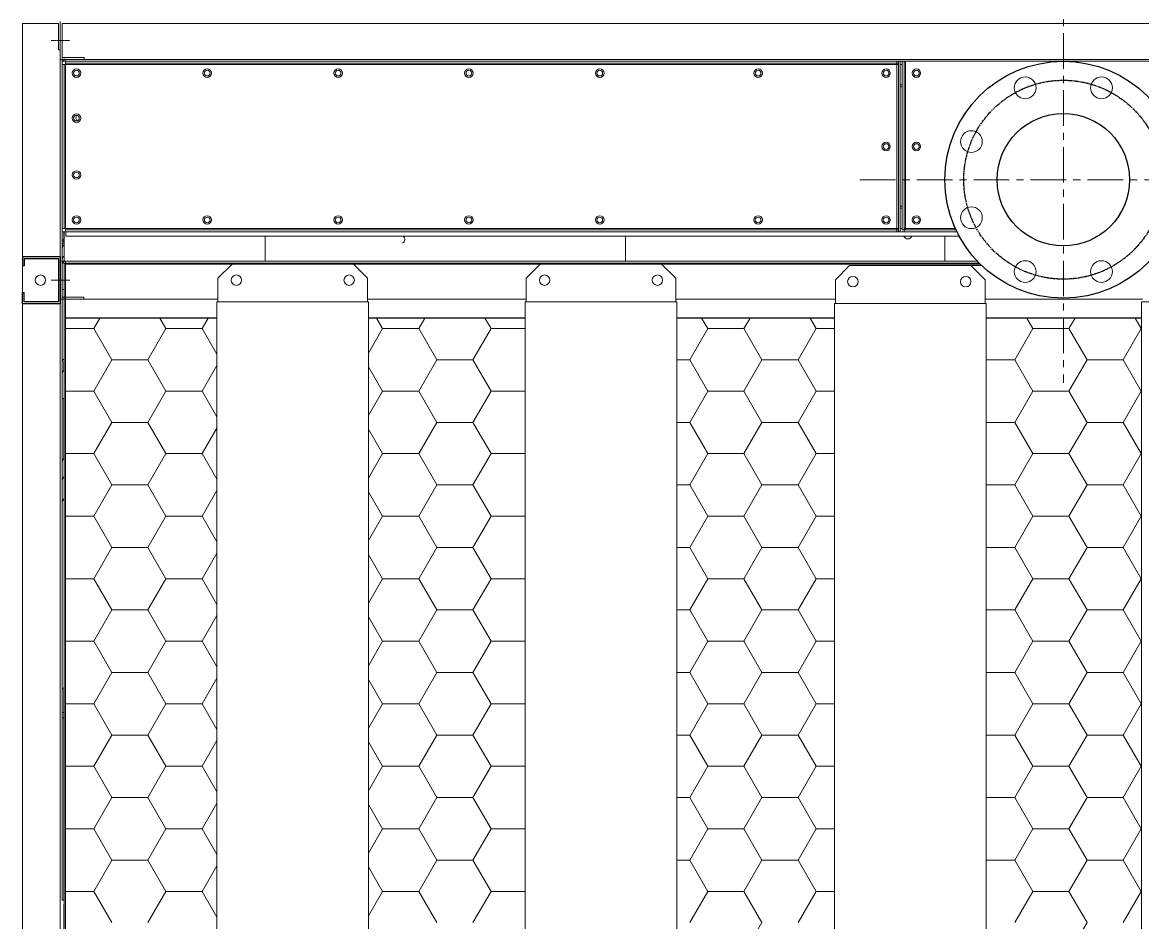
# Model space of a CAD drawing. Header units: millimetres. Extents: x -17070 to 46266, y -291348 to 34996.
# Drawn here: x 20305 to 21487, y 23233 to 24183 of the extents above; entities that cross this region are included whole.
import ezdxf

# ---------------------------------------------------------------- set-up
doc = ezdxf.new("R2010")
doc.units = ezdxf.units.MM
doc.linetypes.add('CENTER', pattern=[2, 1.25, -0.25, 0.25, -0.25])
for name, color, linetype in [('1', 1, 'CENTER'), ('3', 7, 'Continuous'), ('center', 1, 'CENTER')]:
    doc.layers.add(name, color=color, linetype=linetype)

# ---------------------------------------------------------------- blocks, each defined once
blk = doc.blocks.new('435')
for p, q in [((-131382, 21088.8), (-131342, 21088.8)), ((-131382, 21088.8), (-131382, 21078.8)), ((-131380, 21086.8), (-131344, 21086.8)), ((-131380, 21086.8), (-131380, 21078.8)), ((-131344, 21086.8), (-131344, 21040.8)), ((-131342, 21088.8), (-131342, 21038.8)), ((-131342, 21088.8), (-131342, 21038.8)), ((-131380, 21078.8), (-131382, 21078.8)), ((-131382, 21038.8), (-131382, 21050.8)), ((-131382, 21050.8), (-131380, 21050.8)), ((-131380, 21040.8), (-131380, 21050.8)), ((-131342, 21038.8), (-131382, 21038.8)), ((-131344, 21040.8), (-131380, 21040.8))]:
    blk.add_line(p, q)
blk = doc.blocks.new('3')
at = {"lineweight": 20}
for p, q in [((20305, 24181.6), (20305, 22385.6)), ((20305, 24181.6), (20343, 24181.6)), ((20343, 24181.6), (20343, 24153.6)), ((20345, 24183.6), (20345, 22385.6)), ((22459, 24181.6), (20347, 24181.6)), ((20347, 24181.6), (20347, 24145.6)), ((20345, 24153.6), (20343, 24153.6)), ((20345, 24143.6), (21344.1, 24143.6)), ((20347, 24145.6), (20370, 24145.6)), ((20370, 24145.6), (20370, 24143.6)), ((21461.9, 24143.6), (22461, 24143.6)), ((21312.3, 23930.6), (20345, 23930.6)), ((21314.2, 23928.6), (20347, 23928.6)), ((20347, 23928.6), (20347, 23892.6)), ((20511.2, 23912.6), (20526.2, 23927.6)), ((20526.2, 23927.6), (20654.2, 23927.6)), ((20669.2, 23912.6), (20654.2, 23927.6)), ((20836.3, 23912.6), (20851.3, 23927.6)), ((20851.3, 23927.6), (20979.3, 23927.6)), ((20994.3, 23912.6), (20979.3, 23927.6)), ((21162.5, 23911), (21177.5, 23926)), ((21177.5, 23926), (21316.9, 23926)), ((21320.5, 23911), (21305.5, 23926)), ((20511.2, 23887.6), (20511.2, 23912.6)), ((20669.2, 23887.6), (20669.2, 23912.6)), ((20836.3, 23887.6), (20836.3, 23912.6)), ((20994.3, 23887.6), (20994.3, 23912.6)), ((21162.5, 23886), (21162.5, 23911)), ((21320.5, 23886), (21320.5, 23911)), ((20347, 23892.6), (20369.7, 23892.6)), ((20369.8, 23892.6), (20369.8, 23890.6)), ((20511.2, 23890.6), (20345, 23890.6)), ((20510.2, 22394.6), (20510.2, 23887.6)), ((20670.2, 23887.6), (20510.2, 23887.6)), ((20836.3, 23890.6), (20669.2, 23890.6)), ((20670.2, 22394.6), (20670.2, 23887.6)), ((20835.3, 22394.6), (20835.3, 23887.6)), ((20995.3, 23887.6), (20835.3, 23887.6)), ((21162.5, 23890.6), (20994.3, 23890.6)), ((20995.3, 22394.6), (20995.3, 23887.6)), ((21161.5, 22393), (21161.5, 23886)), ((21321.5, 23886), (21161.5, 23886)), ((21464, 23890.6), (21320.5, 23890.6)), ((21321.5, 22393), (21321.5, 23886)), ((21486.6, 23890.6), (21464, 23890.6)), ((21485.6, 22394.6), (21485.6, 23887.6)), ((21645.6, 23887.6), (21485.6, 23887.6))]:
    blk.add_line(p, q, dxfattribs=at)
at = {"color": 7, "lineweight": 20, "ltscale": 0.129444}
blk.add_line((20345, 23947.1), (20345, 24180.1), dxfattribs=at)
at = {"color": 7, "lineweight": 20, "ltscale": 0.000834036}
blk.add_line((20347, 24143.1), (20347, 24141.6), dxfattribs=at)
at = {"color": 7, "lineweight": 20, "ltscale": 0.000246913}
blk.add_line((20347, 24143.1), (20347.5, 24143.1), dxfattribs=at)
at = {"color": 7, "lineweight": 20, "ltscale": 0.001944}
for p, q in [((20347, 24141.6), (20347, 24138.1)), ((20350.5, 24141.6), (20347, 24141.6)), ((20350.5, 24138.1), (20347, 24138.1)), ((20347, 23965.1), (20347, 23961.6)), ((20350.5, 23961.6), (20347, 23961.6))]:
    blk.add_line(p, q, dxfattribs=at)
at = {"color": 7, "lineweight": 20, "ltscale": 0.000215537}
blk.add_line((20348.6, 24141.6), (20348.6, 24142), dxfattribs=at)
at = {"color": 7, "lineweight": 20, "ltscale": 0.001124}
blk.add_line((20350.1, 24141.6), (20350.1, 24143.7), dxfattribs=at)
at = {"color": 7, "lineweight": 20, "ltscale": 0.014722}
for p, q in [((20377, 24143.6), (20350.5, 24143.6)), ((20347, 23900.6), (20347, 23927.1)), ((20349, 23900.6), (20349, 23927.1)), ((20347, 23785.6), (20347, 23812.1))]:
    blk.add_line(p, q, dxfattribs=at)
at = {"color": 7, "lineweight": 20, "ltscale": 0.001111}
for p, q in [((20350.5, 24141.6), (20350.5, 24139.6)), ((21231, 24141.6), (21229, 24141.6)), ((21233, 24141.6), (21231, 24141.6)), ((21235, 24141.6), (21233, 24141.6)), ((20349, 24138.1), (20347, 24138.1)), ((21233, 24138.1), (21231, 24138.1)), ((21231, 24116.6), (21233, 24116.6)), ((21233, 24114.6), (21231, 24114.6)), ((21231, 23988.6), (21233, 23988.6)), ((21233, 23986.6), (21231, 23986.6)), ((20347, 23965.1), (20349, 23965.1)), ((20350.5, 23963.6), (20350.5, 23961.6)), ((21233, 23965.1), (21231, 23965.1)), ((21233, 23963.6), (21235, 23963.6)), ((21235, 23963.6), (21235, 23961.6)), ((21229, 23961.6), (21231, 23961.6)), ((20347, 23900.6), (20349, 23900.6)), ((20347, 23785.6), (20349, 23785.6))]:
    blk.add_line(p, q, dxfattribs=at)
at = {"color": 7, "lineweight": 20, "ltscale": 0.319444}
for p, q in [((20350.5, 24141.6), (21229, 24141.6)), ((20350.5, 24139.6), (21229, 24139.6)), ((20350.5, 24138.1), (21229, 24138.1)), ((21229, 23965.1), (20350.5, 23965.1)), ((21229, 23963.6), (20350.5, 23963.6)), ((21229, 23961.6), (20350.5, 23961.6))]:
    blk.add_line(p, q, dxfattribs=at)
at = {"color": 7, "lineweight": 20}
for p, q in [((21344.1, 24143.6), (20379, 24143.6)), ((22427, 24143.6), (21344.1, 24143.6)), ((21293.1, 23957), (20351, 23957)), ((20345, 22385.6), (20345, 23938.5)), ((20349, 22385.6), (20349, 23927.1)), ((21312.3, 23930.6), (20350.5, 23930.6)), ((20526, 23927.4), (20350.5, 23927.4)), ((20851.1, 23927.4), (20654.4, 23927.4)), ((21315.4, 23927.4), (20979.5, 23927.4)), ((20350.5, 23870.8), (20510.2, 23870.8)), ((20350.5, 23870.6), (20510.2, 23870.6)), ((20670.2, 23870.8), (20835.3, 23870.8)), ((20670.2, 23870.6), (20835.3, 23870.6)), ((20995.3, 23870.8), (21161.5, 23870.8)), ((20995.3, 23870.6), (21161.5, 23870.6)), ((21321.5, 23870.8), (21485.6, 23870.8)), ((21321.5, 23870.6), (21485.6, 23870.6)), ((20348.6, 22385.6), (20348.6, 23250.9))]:
    blk.add_line(p, q, dxfattribs=at)
at = {"color": 7, "lineweight": 20, "ltscale": 0.162778}
for p, q in [((21227.5, 24141.6), (20934.5, 24141.6)), ((20934.5, 23961.6), (21227.5, 23961.6))]:
    blk.add_line(p, q, dxfattribs=at)
at = {"color": 7, "lineweight": 20, "ltscale": 0.1}
for p, q in [((21227.5, 23961.6), (21227.5, 24141.6)), ((21229, 24141.6), (21229, 23961.6)), ((21231, 24141.6), (21231, 23961.6))]:
    blk.add_line(p, q, dxfattribs=at)
at = {"color": 7, "lineweight": 20, "ltscale": 0.000833333}
for p, q in [((21227.5, 24141.6), (21229, 24141.6)), ((21236.5, 24141.6), (21235, 24141.6)), ((20350.5, 24138.1), (20349, 24138.1)), ((20350.5, 24138.1), (20350.5, 24139.6)), ((20350.5, 23965.1), (20349, 23965.1)), ((20350.5, 23965.1), (20350.5, 23963.6)), ((21236.5, 23965.1), (21235, 23965.1)), ((21236.5, 23965.1), (21236.5, 23963.6)), ((21227.5, 23961.6), (21229, 23961.6))]:
    blk.add_line(p, q, dxfattribs=at)
at = {"color": 7, "lineweight": 20, "ltscale": 0.098889}
for p, q in [((21233, 23963.6), (21233, 24141.6)), ((21235, 23963.6), (21235, 24141.6))]:
    blk.add_line(p, q, dxfattribs=at)
at = {"color": 7, "lineweight": 20, "ltscale": 0.057474}
for p, q in [((21340, 24141.6), (21236.5, 24141.6)), ((21569.5, 24141.6), (21340, 24141.6))]:
    blk.add_line(p, q, dxfattribs=at)
at = {"color": 7, "lineweight": 20, "ltscale": 0.098056}
blk.add_line((21236.5, 23965.1), (21236.5, 24141.6), dxfattribs=at)
at = {"color": 7, "lineweight": 20, "ltscale": 0.096111}
for p, q in [((20347, 23965.1), (20347, 24138.1)), ((20349, 23965.1), (20349, 24138.1)), ((20350.5, 24138.1), (20350.5, 23965.1))]:
    blk.add_line(p, q, dxfattribs=at)
at = {"color": 7, "lineweight": 20, "ltscale": 0.021344}
blk.add_line((21289.8, 23963.6), (21235, 23963.6), dxfattribs=at)
at = {"color": 7, "lineweight": 20, "ltscale": 0.020175}
blk.add_line((21289.1, 23965.1), (21236.5, 23965.1), dxfattribs=at)
at = {"color": 7, "lineweight": 20, "ltscale": 0.00475}
for p, q in [((20347, 23953.1), (20347, 23961.6)), ((20348.6, 23953.1), (20348.6, 23961.6))]:
    blk.add_line(p, q, dxfattribs=at)
at = {"color": 7, "lineweight": 20, "ltscale": 0.000888889}
for p, q in [((20347, 23953.1), (20348.6, 23953.1)), ((20348.6, 23951.7), (20347, 23951.7)), ((20347, 23454.4), (20348.6, 23454.4)), ((20347, 23448.6), (20348.6, 23448.6)), ((20347, 23256.2), (20348.6, 23256.2))]:
    blk.add_line(p, q, dxfattribs=at)
at = {"color": 7, "lineweight": 20, "ltscale": 0.000752265}
blk.add_line((20347, 23951.7), (20347, 23953.1), dxfattribs=at)
at = {"color": 7, "lineweight": 20, "ltscale": 0.002525}
blk.add_line((20347, 23947.2), (20347, 23951.7), dxfattribs=at)
at = {"color": 7, "lineweight": 20, "ltscale": 0.005502}
blk.add_line((20348.6, 23951.7), (20348.6, 23961.6), dxfattribs=at)
at = {"color": 7, "lineweight": 20, "ltscale": 0.00105}
blk.add_line((20348.6, 23949.8), (20348.6, 23951.7), dxfattribs=at)
at = {"color": 7, "lineweight": 20, "ltscale": 0.01741}
blk.add_line((20349, 23961.6), (20349, 23930.3), dxfattribs=at)
at = {"color": 7, "lineweight": 20, "ltscale": 0.002559}
blk.add_line((20351, 23957), (20351, 23961.6), dxfattribs=at)
at = {"color": 7, "lineweight": 20, "ltscale": 0.014663}
for p, q in [((20561, 23930.6), (20561, 23957)), ((20561, 23930.6), (20561, 23957)), ((20941, 23930.6), (20941, 23957)), ((20941, 23930.6), (20941, 23957))]:
    blk.add_line(p, q, dxfattribs=at)
at = {"color": 7, "lineweight": 20, "ltscale": 0.002222}
blk.add_line((21235, 23961.6), (21231, 23961.6), dxfattribs=at)
at = {"color": 7, "lineweight": 20, "ltscale": 0.021809}
blk.add_line((21290.8, 23961.6), (21235, 23961.6), dxfattribs=at)
at = {"color": 7, "lineweight": 20, "ltscale": 0.012751}
blk.add_line((21278, 23957), (21278, 23930.6), dxfattribs=at)
at = {"color": 7, "lineweight": 20, "ltscale": 2.07567e-05}
blk.add_line((20347, 23947.1), (20347, 23947.1), dxfattribs=at)
at = {"color": 7, "lineweight": 20, "ltscale": 0.00129}
blk.add_line((20347, 23944.8), (20347, 23947.1), dxfattribs=at)
at = {"color": 7, "lineweight": 20, "ltscale": 0.000131843}
blk.add_line((20347, 23944.5), (20347, 23944.8), dxfattribs=at)
at = {"color": 7, "lineweight": 20, "ltscale": 0.006369}
blk.add_line((20347, 23933.1), (20347, 23944.5), dxfattribs=at)
at = {"color": 7, "lineweight": 20, "ltscale": 0.000273715}
blk.add_line((20347, 23932.6), (20347, 23933.1), dxfattribs=at)
at = {"color": 7, "lineweight": 20, "ltscale": 2.4256e-05}
blk.add_line((20347.1, 23933.1), (20347, 23933.1), dxfattribs=at)
at = {"color": 7, "lineweight": 20, "ltscale": 0.002982}
blk.add_line((20347, 23927.2), (20347, 23932.6), dxfattribs=at)
at = {"color": 7, "lineweight": 20, "ltscale": 0.001775}
blk.add_line((20350.5, 23930.6), (20350.5, 23927.4), dxfattribs=at)
at = {"color": 7, "lineweight": 20, "ltscale": 0.031462}
blk.add_line((20350.5, 23870.8), (20350.5, 23927.4), dxfattribs=at)
at = {"color": 7, "lineweight": 20, "ltscale": 0.04217}
blk.add_line((20347, 23824.7), (20347, 23900.6), dxfattribs=at)
at = {"color": 7, "lineweight": 20, "ltscale": 9.68397e-05}
blk.add_line((20350.5, 23870.6), (20350.5, 23870.8), dxfattribs=at)
at = {"color": 0, "lineweight": 20}
blk.add_line((20350.5, 23870.7), (20350.5, 22385.6), dxfattribs=at)
at = {"color": 7, "linetype": 'Continuous', "lineweight": 20}
for p, q in [((20380.2, 23859.4), (20386.7, 23870.6)), ((20456.4, 23859.4), (20450, 23870.6)), ((20494.5, 23859.4), (20501, 23870.6)), ((20685, 23859.4), (20678.6, 23870.6)), ((20723.1, 23859.4), (20729.6, 23870.6)), ((20799.3, 23859.4), (20792.9, 23870.6)), ((21027.9, 23859.4), (21021.5, 23870.6)), ((21066, 23859.4), (21072.5, 23870.6)), ((21142.2, 23859.4), (21135.8, 23870.6)), ((21370.8, 23859.4), (21364.4, 23870.6)), ((21408.9, 23859.4), (21415.4, 23870.6)), ((21485.1, 23859.4), (21478.7, 23870.6)), ((20350.5, 23859.4), (20380.2, 23859.4)), ((20399.3, 23826.4), (20380.2, 23859.4)), ((20437.4, 23826.4), (20456.4, 23859.4)), ((20456.4, 23859.4), (20494.5, 23859.4)), ((20510.2, 23832.4), (20494.5, 23859.4)), ((20670.2, 23833.7), (20685, 23859.4)), ((20685, 23859.4), (20723.1, 23859.4)), ((20742.2, 23826.4), (20723.1, 23859.4)), ((20780.3, 23826.4), (20799.3, 23859.4)), ((20799.3, 23859.4), (20835.3, 23859.4)), ((21008.9, 23826.4), (21027.9, 23859.4)), ((21027.9, 23859.4), (21066, 23859.4)), ((21085.1, 23826.4), (21066, 23859.4)), ((21123.2, 23826.4), (21142.2, 23859.4)), ((21142.2, 23859.4), (21161.5, 23859.4)), ((21351.8, 23826.4), (21370.8, 23859.4)), ((21370.8, 23859.4), (21408.9, 23859.4)), ((21428, 23826.4), (21408.9, 23859.4)), ((21466.1, 23826.4), (21485.1, 23859.4)), ((21485.1, 23859.4), (21485.6, 23859.4)), ((20380.2, 23793.4), (20399.3, 23826.4)), ((20399.3, 23826.4), (20437.4, 23826.4)), ((20456.4, 23793.4), (20437.4, 23826.4)), ((20723.1, 23793.4), (20742.2, 23826.4)), ((20742.2, 23826.4), (20780.3, 23826.4)), ((20799.3, 23793.4), (20780.3, 23826.4)), ((20995.3, 23826.4), (21008.9, 23826.4)), ((21027.9, 23793.4), (21008.9, 23826.4)), ((21066, 23793.4), (21085.1, 23826.4)), ((21085.1, 23826.4), (21123.2, 23826.4)), ((21142.2, 23793.4), (21123.2, 23826.4)), ((21321.5, 23826.4), (21351.8, 23826.4)), ((21370.8, 23793.4), (21351.8, 23826.4)), ((21408.9, 23793.4), (21428, 23826.4)), ((21428, 23826.4), (21466.1, 23826.4)), ((21485.1, 23793.4), (21466.1, 23826.4)), ((20494.5, 23793.4), (20510.2, 23820.5)), ((20685, 23793.4), (20670.2, 23819.2)), ((20350.5, 23793.4), (20380.2, 23793.4)), ((20399.3, 23760.4), (20380.2, 23793.4)), ((20437.4, 23760.4), (20456.4, 23793.4)), ((20456.4, 23793.4), (20494.5, 23793.4)), ((20510.2, 23766.4), (20494.5, 23793.4)), ((20670.2, 23767.7), (20685, 23793.4)), ((20685, 23793.4), (20723.1, 23793.4)), ((20742.2, 23760.4), (20723.1, 23793.4)), ((20780.3, 23760.4), (20799.3, 23793.4)), ((20799.3, 23793.4), (20835.3, 23793.4)), ((21008.9, 23760.4), (21027.9, 23793.4)), ((21027.9, 23793.4), (21066, 23793.4)), ((21085.1, 23760.4), (21066, 23793.4)), ((21123.2, 23760.4), (21142.2, 23793.4)), ((21142.2, 23793.4), (21161.5, 23793.4)), ((21351.8, 23760.4), (21370.8, 23793.4)), ((21370.8, 23793.4), (21408.9, 23793.4)), ((21428, 23760.4), (21408.9, 23793.4)), ((21466.1, 23760.4), (21485.1, 23793.4)), ((21485.1, 23793.4), (21485.6, 23793.4)), ((20380.2, 23727.5), (20399.3, 23760.4)), ((20399.3, 23760.4), (20437.4, 23760.4)), ((20456.4, 23727.5), (20437.4, 23760.4)), ((20494.5, 23727.5), (20510.2, 23754.5)), ((20685, 23727.5), (20670.2, 23753.2)), ((20723.1, 23727.5), (20742.2, 23760.4)), ((20742.2, 23760.4), (20780.3, 23760.4)), ((20799.3, 23727.5), (20780.3, 23760.4)), ((20995.3, 23760.4), (21008.9, 23760.4)), ((21027.9, 23727.5), (21008.9, 23760.4)), ((21066, 23727.5), (21085.1, 23760.4)), ((21085.1, 23760.4), (21123.2, 23760.4)), ((21142.2, 23727.5), (21123.2, 23760.4)), ((21321.5, 23760.4), (21351.8, 23760.4)), ((21370.8, 23727.5), (21351.8, 23760.4)), ((21408.9, 23727.5), (21428, 23760.4)), ((21428, 23760.4), (21466.1, 23760.4)), ((21485.1, 23727.5), (21466.1, 23760.4)), ((20350.5, 23727.5), (20380.2, 23727.5)), ((20399.3, 23694.5), (20380.2, 23727.5)), ((20437.4, 23694.5), (20456.4, 23727.5)), ((20456.4, 23727.5), (20494.5, 23727.5)), ((20510.2, 23700.4), (20494.5, 23727.5)), ((20670.2, 23701.7), (20685, 23727.5)), ((20685, 23727.5), (20723.1, 23727.5)), ((20742.2, 23694.5), (20723.1, 23727.5)), ((20780.3, 23694.5), (20799.3, 23727.5)), ((20799.3, 23727.5), (20835.3, 23727.5)), ((21008.9, 23694.5), (21027.9, 23727.5)), ((21027.9, 23727.5), (21066, 23727.5)), ((21085.1, 23694.5), (21066, 23727.5)), ((21123.2, 23694.5), (21142.2, 23727.5)), ((21142.2, 23727.5), (21161.5, 23727.5)), ((21351.8, 23694.5), (21370.8, 23727.5)), ((21370.8, 23727.5), (21408.9, 23727.5)), ((21428, 23694.5), (21408.9, 23727.5)), ((21466.1, 23694.5), (21485.1, 23727.5)), ((21485.1, 23727.5), (21485.6, 23727.5)), ((20380.2, 23661.5), (20399.3, 23694.5)), ((20399.3, 23694.5), (20437.4, 23694.5)), ((20456.4, 23661.5), (20437.4, 23694.5)), ((20723.1, 23661.5), (20742.2, 23694.5)), ((20742.2, 23694.5), (20780.3, 23694.5)), ((20799.3, 23661.5), (20780.3, 23694.5)), ((20995.3, 23694.5), (21008.9, 23694.5)), ((21027.9, 23661.5), (21008.9, 23694.5)), ((21066, 23661.5), (21085.1, 23694.5)), ((21085.1, 23694.5), (21123.2, 23694.5)), ((21142.2, 23661.5), (21123.2, 23694.5)), ((21321.5, 23694.5), (21351.8, 23694.5)), ((21370.8, 23661.5), (21351.8, 23694.5)), ((21408.9, 23661.5), (21428, 23694.5)), ((21428, 23694.5), (21466.1, 23694.5)), ((21485.1, 23661.5), (21466.1, 23694.5)), ((20494.5, 23661.5), (20510.2, 23688.5)), ((20685, 23661.5), (20670.2, 23687.2)), ((20350.5, 23661.5), (20380.2, 23661.5)), ((20399.3, 23628.5), (20380.2, 23661.5)), ((20437.4, 23628.5), (20456.4, 23661.5)), ((20456.4, 23661.5), (20494.5, 23661.5)), ((20510.2, 23634.4), (20494.5, 23661.5)), ((20670.2, 23635.7), (20685, 23661.5)), ((20685, 23661.5), (20723.1, 23661.5)), ((20742.2, 23628.5), (20723.1, 23661.5)), ((20780.3, 23628.5), (20799.3, 23661.5)), ((20799.3, 23661.5), (20835.3, 23661.5)), ((21008.9, 23628.5), (21027.9, 23661.5)), ((21027.9, 23661.5), (21066, 23661.5)), ((21085.1, 23628.5), (21066, 23661.5)), ((21123.2, 23628.5), (21142.2, 23661.5)), ((21142.2, 23661.5), (21161.5, 23661.5)), ((21351.8, 23628.5), (21370.8, 23661.5)), ((21370.8, 23661.5), (21408.9, 23661.5)), ((21428, 23628.5), (21408.9, 23661.5)), ((21466.1, 23628.5), (21485.1, 23661.5)), ((21485.1, 23661.5), (21485.6, 23661.5)), ((20380.2, 23595.5), (20399.3, 23628.5)), ((20399.3, 23628.5), (20437.4, 23628.5)), ((20456.4, 23595.5), (20437.4, 23628.5)), ((20494.5, 23595.5), (20510.2, 23622.5)), ((20685, 23595.5), (20670.2, 23621.2)), ((20723.1, 23595.5), (20742.2, 23628.5)), ((20742.2, 23628.5), (20780.3, 23628.5)), ((20799.3, 23595.5), (20780.3, 23628.5)), ((20995.3, 23628.5), (21008.9, 23628.5)), ((21027.9, 23595.5), (21008.9, 23628.5)), ((21066, 23595.5), (21085.1, 23628.5)), ((21085.1, 23628.5), (21123.2, 23628.5)), ((21142.2, 23595.5), (21123.2, 23628.5)), ((21321.5, 23628.5), (21351.8, 23628.5)), ((21370.8, 23595.5), (21351.8, 23628.5)), ((21408.9, 23595.5), (21428, 23628.5)), ((21428, 23628.5), (21466.1, 23628.5)), ((21485.1, 23595.5), (21466.1, 23628.5)), ((20350.5, 23595.5), (20380.2, 23595.5)), ((20399.3, 23562.5), (20380.2, 23595.5)), ((20437.4, 23562.5), (20456.4, 23595.5)), ((20456.4, 23595.5), (20494.5, 23595.5)), ((20510.2, 23568.4), (20494.5, 23595.5)), ((20670.2, 23569.7), (20685, 23595.5)), ((20685, 23595.5), (20723.1, 23595.5)), ((20742.2, 23562.5), (20723.1, 23595.5)), ((20780.3, 23562.5), (20799.3, 23595.5)), ((20799.3, 23595.5), (20835.3, 23595.5)), ((21008.9, 23562.5), (21027.9, 23595.5)), ((21027.9, 23595.5), (21066, 23595.5)), ((21085.1, 23562.5), (21066, 23595.5)), ((21123.2, 23562.5), (21142.2, 23595.5)), ((21142.2, 23595.5), (21161.5, 23595.5)), ((21351.8, 23562.5), (21370.8, 23595.5)), ((21370.8, 23595.5), (21408.9, 23595.5)), ((21428, 23562.5), (21408.9, 23595.5)), ((21466.1, 23562.5), (21485.1, 23595.5)), ((21485.1, 23595.5), (21485.6, 23595.5)), ((20380.2, 23529.5), (20399.3, 23562.5)), ((20399.3, 23562.5), (20437.4, 23562.5)), ((20456.4, 23529.5), (20437.4, 23562.5)), ((20723.1, 23529.5), (20742.2, 23562.5)), ((20742.2, 23562.5), (20780.3, 23562.5)), ((20799.3, 23529.5), (20780.3, 23562.5)), ((20995.3, 23562.5), (21008.9, 23562.5)), ((21027.9, 23529.5), (21008.9, 23562.5)), ((21066, 23529.5), (21085.1, 23562.5)), ((21085.1, 23562.5), (21123.2, 23562.5)), ((21142.2, 23529.5), (21123.2, 23562.5)), ((21321.5, 23562.5), (21351.8, 23562.5)), ((21370.8, 23529.5), (21351.8, 23562.5)), ((21408.9, 23529.5), (21428, 23562.5)), ((21428, 23562.5), (21466.1, 23562.5)), ((21485.1, 23529.5), (21466.1, 23562.5)), ((20494.5, 23529.5), (20510.2, 23556.6)), ((20685, 23529.5), (20670.2, 23555.2)), ((20350.5, 23529.5), (20380.2, 23529.5)), ((20399.3, 23496.5), (20380.2, 23529.5)), ((20437.4, 23496.5), (20456.4, 23529.5)), ((20456.4, 23529.5), (20494.5, 23529.5)), ((20510.2, 23502.4), (20494.5, 23529.5)), ((20670.2, 23503.7), (20685, 23529.5)), ((20685, 23529.5), (20723.1, 23529.5)), ((20742.2, 23496.5), (20723.1, 23529.5)), ((20780.3, 23496.5), (20799.3, 23529.5)), ((20799.3, 23529.5), (20835.3, 23529.5)), ((21008.9, 23496.5), (21027.9, 23529.5)), ((21027.9, 23529.5), (21066, 23529.5)), ((21085.1, 23496.5), (21066, 23529.5)), ((21123.2, 23496.5), (21142.2, 23529.5)), ((21142.2, 23529.5), (21161.5, 23529.5)), ((21351.8, 23496.5), (21370.8, 23529.5)), ((21370.8, 23529.5), (21408.9, 23529.5)), ((21428, 23496.5), (21408.9, 23529.5)), ((21466.1, 23496.5), (21485.1, 23529.5)), ((21485.1, 23529.5), (21485.6, 23529.5)), ((20380.2, 23463.5), (20399.3, 23496.5)), ((20399.3, 23496.5), (20437.4, 23496.5)), ((20456.4, 23463.5), (20437.4, 23496.5)), ((20494.5, 23463.5), (20510.2, 23490.6)), ((20723.1, 23463.5), (20742.2, 23496.5)), ((20742.2, 23496.5), (20780.3, 23496.5)), ((20799.3, 23463.5), (20780.3, 23496.5)), ((20995.3, 23496.5), (21008.9, 23496.5)), ((21027.9, 23463.5), (21008.9, 23496.5)), ((21066, 23463.5), (21085.1, 23496.5)), ((21085.1, 23496.5), (21123.2, 23496.5)), ((21142.2, 23463.5), (21123.2, 23496.5)), ((21321.5, 23496.5), (21351.8, 23496.5)), ((21370.8, 23463.5), (21351.8, 23496.5)), ((21408.9, 23463.5), (21428, 23496.5)), ((21428, 23496.5), (21466.1, 23496.5)), ((21485.1, 23463.5), (21466.1, 23496.5)), ((20685, 23463.5), (20670.2, 23489.2)), ((20350.5, 23463.5), (20380.2, 23463.5)), ((20399.3, 23430.5), (20380.2, 23463.5)), ((20437.4, 23430.5), (20456.4, 23463.5)), ((20456.4, 23463.5), (20494.5, 23463.5)), ((20510.2, 23436.4), (20494.5, 23463.5)), ((20670.2, 23437.7), (20685, 23463.5)), ((20685, 23463.5), (20723.1, 23463.5)), ((20742.2, 23430.5), (20723.1, 23463.5)), ((20780.3, 23430.5), (20799.3, 23463.5)), ((20799.3, 23463.5), (20835.3, 23463.5)), ((21008.9, 23430.5), (21027.9, 23463.5)), ((21027.9, 23463.5), (21066, 23463.5)), ((21085.1, 23430.5), (21066, 23463.5)), ((21123.2, 23430.5), (21142.2, 23463.5)), ((21142.2, 23463.5), (21161.5, 23463.5)), ((21351.8, 23430.5), (21370.8, 23463.5)), ((21370.8, 23463.5), (21408.9, 23463.5)), ((21428, 23430.5), (21408.9, 23463.5)), ((21466.1, 23430.5), (21485.1, 23463.5)), ((21485.1, 23463.5), (21485.6, 23463.5)), ((20380.2, 23397.5), (20399.3, 23430.5)), ((20399.3, 23430.5), (20437.4, 23430.5)), ((20456.4, 23397.5), (20437.4, 23430.5)), ((20494.5, 23397.5), (20510.2, 23424.6)), ((20685, 23397.5), (20670.2, 23423.3)), ((20723.1, 23397.5), (20742.2, 23430.5)), ((20742.2, 23430.5), (20780.3, 23430.5)), ((20799.3, 23397.5), (20780.3, 23430.5)), ((20995.3, 23430.5), (21008.9, 23430.5)), ((21027.9, 23397.5), (21008.9, 23430.5)), ((21066, 23397.5), (21085.1, 23430.5)), ((21085.1, 23430.5), (21123.2, 23430.5)), ((21142.2, 23397.5), (21123.2, 23430.5)), ((21321.5, 23430.5), (21351.8, 23430.5)), ((21370.8, 23397.5), (21351.8, 23430.5)), ((21408.9, 23397.5), (21428, 23430.5)), ((21428, 23430.5), (21466.1, 23430.5)), ((21485.1, 23397.5), (21466.1, 23430.5)), ((20350.5, 23397.5), (20380.2, 23397.5)), ((20399.3, 23364.5), (20380.2, 23397.5)), ((20437.4, 23364.5), (20456.4, 23397.5)), ((20456.4, 23397.5), (20494.5, 23397.5)), ((20510.2, 23370.4), (20494.5, 23397.5)), ((20670.2, 23371.7), (20685, 23397.5)), ((20685, 23397.5), (20723.1, 23397.5)), ((20742.2, 23364.5), (20723.1, 23397.5)), ((20780.3, 23364.5), (20799.3, 23397.5)), ((20799.3, 23397.5), (20835.3, 23397.5)), ((21008.9, 23364.5), (21027.9, 23397.5)), ((21027.9, 23397.5), (21066, 23397.5)), ((21085.1, 23364.5), (21066, 23397.5)), ((21123.2, 23364.5), (21142.2, 23397.5)), ((21142.2, 23397.5), (21161.5, 23397.5)), ((21351.8, 23364.5), (21370.8, 23397.5)), ((21370.8, 23397.5), (21408.9, 23397.5)), ((21428, 23364.5), (21408.9, 23397.5)), ((21466.1, 23364.5), (21485.1, 23397.5)), ((21485.1, 23397.5), (21485.6, 23397.5)), ((20380.2, 23331.5), (20399.3, 23364.5)), ((20399.3, 23364.5), (20437.4, 23364.5)), ((20456.4, 23331.5), (20437.4, 23364.5)), ((20723.1, 23331.5), (20742.2, 23364.5)), ((20742.2, 23364.5), (20780.3, 23364.5)), ((20799.3, 23331.5), (20780.3, 23364.5)), ((20995.3, 23364.5), (21008.9, 23364.5)), ((21027.9, 23331.5), (21008.9, 23364.5)), ((21066, 23331.5), (21085.1, 23364.5)), ((21085.1, 23364.5), (21123.2, 23364.5)), ((21142.2, 23331.5), (21123.2, 23364.5)), ((21321.5, 23364.5), (21351.8, 23364.5)), ((21370.8, 23331.5), (21351.8, 23364.5)), ((21408.9, 23331.5), (21428, 23364.5)), ((21428, 23364.5), (21466.1, 23364.5)), ((21485.1, 23331.5), (21466.1, 23364.5)), ((20494.5, 23331.5), (20510.2, 23358.6)), ((20685, 23331.5), (20670.2, 23357.3)), ((20350.5, 23331.5), (20380.2, 23331.5)), ((20399.3, 23298.5), (20380.2, 23331.5)), ((20437.4, 23298.5), (20456.4, 23331.5)), ((20456.4, 23331.5), (20494.5, 23331.5)), ((20510.2, 23304.4), (20494.5, 23331.5)), ((20670.2, 23305.8), (20685, 23331.5)), ((20685, 23331.5), (20723.1, 23331.5)), ((20742.2, 23298.5), (20723.1, 23331.5)), ((20780.3, 23298.5), (20799.3, 23331.5)), ((20799.3, 23331.5), (20835.3, 23331.5)), ((21008.9, 23298.5), (21027.9, 23331.5)), ((21027.9, 23331.5), (21066, 23331.5)), ((21085.1, 23298.5), (21066, 23331.5)), ((21123.2, 23298.5), (21142.2, 23331.5)), ((21142.2, 23331.5), (21161.5, 23331.5)), ((21351.8, 23298.5), (21370.8, 23331.5)), ((21370.8, 23331.5), (21408.9, 23331.5)), ((21428, 23298.5), (21408.9, 23331.5)), ((21466.1, 23298.5), (21485.1, 23331.5)), ((21485.1, 23331.5), (21485.6, 23331.5)), ((20380.2, 23265.5), (20399.3, 23298.5)), ((20399.3, 23298.5), (20437.4, 23298.5)), ((20456.4, 23265.5), (20437.4, 23298.5)), ((20494.5, 23265.5), (20510.2, 23292.6)), ((20685, 23265.5), (20670.2, 23291.3)), ((20723.1, 23265.5), (20742.2, 23298.5)), ((20742.2, 23298.5), (20780.3, 23298.5)), ((20799.3, 23265.5), (20780.3, 23298.5)), ((20995.3, 23298.5), (21008.9, 23298.5)), ((21027.9, 23265.5), (21008.9, 23298.5)), ((21066, 23265.5), (21085.1, 23298.5)), ((21085.1, 23298.5), (21123.2, 23298.5)), ((21142.2, 23265.5), (21123.2, 23298.5)), ((21321.5, 23298.5), (21351.8, 23298.5)), ((21370.8, 23265.5), (21351.8, 23298.5)), ((21408.9, 23265.5), (21428, 23298.5)), ((21428, 23298.5), (21466.1, 23298.5)), ((21485.1, 23265.5), (21466.1, 23298.5)), ((20350.5, 23265.5), (20380.2, 23265.5)), ((20399.3, 23232.5), (20380.2, 23265.5)), ((20437.4, 23232.5), (20456.4, 23265.5)), ((20456.4, 23265.5), (20494.5, 23265.5)), ((20510.2, 23238.4), (20494.5, 23265.5)), ((20670.2, 23239.8), (20685, 23265.5)), ((20685, 23265.5), (20723.1, 23265.5)), ((20742.2, 23232.5), (20723.1, 23265.5)), ((20780.3, 23232.5), (20799.3, 23265.5)), ((20799.3, 23265.5), (20835.3, 23265.5)), ((21008.9, 23232.5), (21027.9, 23265.5)), ((21027.9, 23265.5), (21066, 23265.5)), ((21085.1, 23232.5), (21066, 23265.5)), ((21123.2, 23232.5), (21142.2, 23265.5)), ((21142.2, 23265.5), (21161.5, 23265.5)), ((21351.8, 23232.5), (21370.8, 23265.5)), ((21370.8, 23265.5), (21408.9, 23265.5)), ((21428, 23232.5), (21408.9, 23265.5)), ((21466.1, 23232.5), (21485.1, 23265.5)), ((21485.1, 23265.5), (21485.6, 23265.5)), ((21066, 23199.5), (21085.1, 23232.5)), ((21408.9, 23199.5), (21428, 23232.5))]:
    blk.add_line(p, q, dxfattribs=at)
at = {"color": 7, "lineweight": 20, "ltscale": 0.006964}
blk.add_line((20347, 23812.2), (20347, 23824.7), dxfattribs=at)
at = {"color": 7, "lineweight": 20, "ltscale": 0.005363}
blk.add_line((20348.6, 23815.1), (20348.6, 23824.7), dxfattribs=at)
at = {"color": 7, "lineweight": 20, "ltscale": 0.036024}
blk.add_line((20347, 23720.8), (20347, 23785.6), dxfattribs=at)
at = {"color": 7, "lineweight": 20, "ltscale": 0.035276}
blk.add_line((20348.6, 23722.1), (20348.6, 23785.6), dxfattribs=at)
at = {"color": 7, "lineweight": 20, "ltscale": 0.006334}
blk.add_line((20348.6, 23722.1), (20348.6, 23733.5), dxfattribs=at)
at = {"color": 7, "lineweight": 20, "ltscale": 0.000731004}
blk.add_line((20347, 23719.5), (20347, 23720.8), dxfattribs=at)
at = {"color": 7, "lineweight": 20, "ltscale": 0.00017628}
blk.add_line((20347.3, 23720.8), (20347, 23720.8), dxfattribs=at)
at = {"color": 7, "lineweight": 20, "ltscale": 1.74606e-05}
blk.add_line((20347, 23719.4), (20347, 23719.4), dxfattribs=at)
at = {"color": 7, "lineweight": 20, "ltscale": 0.000223352}
blk.add_line((20347, 23719), (20347, 23719.4), dxfattribs=at)
at = {"color": 7, "lineweight": 20, "ltscale": 0.01039}
blk.add_line((20347, 23719), (20347, 23700.3), dxfattribs=at)
at = {"color": 7, "lineweight": 20, "ltscale": 8.67479e-05}
blk.add_line((20347.2, 23700.3), (20347, 23700.3), dxfattribs=at)
at = {"color": 7, "lineweight": 20, "ltscale": 0.000476887}
blk.add_line((20347, 23699.5), (20347, 23700.3), dxfattribs=at)
at = {"color": 7, "lineweight": 20, "ltscale": 0.012327}
blk.add_line((20347, 23699.5), (20347, 23677.3), dxfattribs=at)
at = {"color": 7, "lineweight": 20, "ltscale": 0.000113935}
blk.add_line((20347.2, 23677.3), (20347, 23677.3), dxfattribs=at)
at = {"color": 7, "lineweight": 20, "ltscale": 0.00053317}
blk.add_line((20347, 23676.3), (20347, 23677.3), dxfattribs=at)
at = {"color": 7, "lineweight": 20, "ltscale": 0.110303}
blk.add_line((20347, 23676.3), (20347, 23477.8), dxfattribs=at)
at = {"color": 7, "lineweight": 20, "ltscale": 0.012962}
for p, q in [((20347, 23454.4), (20347, 23477.8)), ((20348.6, 23454.4), (20348.6, 23477.8))]:
    blk.add_line(p, q, dxfattribs=at)
at = {"color": 7, "lineweight": 20, "ltscale": 0.003218}
for p, q in [((20347, 23448.6), (20347, 23454.4)), ((20348.6, 23448.6), (20348.6, 23454.4))]:
    blk.add_line(p, q, dxfattribs=at)
at = {"color": 7, "lineweight": 20, "ltscale": 0.106889}
for p, q in [((20347, 23256.2), (20347, 23448.6)), ((20348.6, 23256.2), (20348.6, 23448.6))]:
    blk.add_line(p, q, dxfattribs=at)
at = {"color": 7, "lineweight": 20, "ltscale": 0.000222225}
blk.add_line((20349, 23448.6), (20348.6, 23448.6), dxfattribs=at)
at = {"color": 7, "lineweight": 20, "ltscale": 0.000222226}
blk.add_line((20349, 23256.2), (20348.6, 23256.2), dxfattribs=at)
at = {"color": 7, "lineweight": 20, "ltscale": 1.15847e-05}
blk.add_line((20348.6, 23251.1), (20348.6, 23251.1), dxfattribs=at)
at = {"color": 7, "lineweight": 20, "ltscale": 0.000158442}
blk.add_line((20348.6, 23251.1), (20348.6, 23250.9), dxfattribs=at)
at = {"color": 0, "lineweight": 20}
for points in [[(20670.2, 23870.6), (20835.3, 23870.6)], [(20995.3, 23870.6), (21161.5, 23870.6)], [(21321.5, 23870.6), (21485.6, 23870.6)]]:
    blk.add_lwpolyline(points, dxfattribs=at)
at = {"color": 7, "lineweight": 20}
for centre, radius in [((20362, 24129.1), 4.5), ((20362, 24129.1), 3), ((20500, 24129.1), 4.5), ((20500, 24129.1), 3), ((20638, 24129.1), 4.5), ((20638, 24129.1), 3), ((20776, 24129.1), 4.5), ((20776, 24129.1), 3), ((20914, 24129.1), 4.5), ((20914, 24129.1), 3), ((21081, 24129.1), 4.5), ((21081, 24129.1), 3), ((21216, 24129.1), 4.5), ((21216, 24129.1), 3), ((21248, 24129.1), 4.5), ((21248, 24129.1), 3), ((20362, 24081.6), 4.5), ((20362, 24081.6), 3), ((21216, 24051.6), 4.5), ((21216, 24051.6), 3), ((21248, 24051.6), 4.5), ((21248, 24051.6), 3), ((20362, 24021.6), 4.5), ((20362, 24021.6), 3), ((20362, 23974.1), 4.5), ((20362, 23974.1), 3), ((20500, 23974.1), 4.5), ((20500, 23974.1), 3), ((20638, 23974.1), 4.5), ((20638, 23974.1), 3), ((20776, 23974.1), 4.5), ((20776, 23974.1), 3), ((20914, 23974.1), 4.5), ((20914, 23974.1), 3), ((21081, 23974.1), 4.5), ((21081, 23974.1), 3), ((21216, 23974.1), 4.5), ((21216, 23974.1), 3), ((21248, 23974.1), 4.5), ((21248, 23974.1), 3)]:
    blk.add_circle(centre, radius, dxfattribs=at)
at = {"lineweight": 5}
for centre in [(21362.8, 24113.6), (21443.2, 24113.6), (21306, 24056.8), (21306, 23976.5), (21362.8, 23919.6), (21443.2, 23919.6)]:
    blk.add_circle(centre, 11.5, dxfattribs=at)
at = {"lineweight": 20}
for centre in [(20324, 23910.6), (20530.7, 23910.6), (20649.7, 23910.6), (20855.8, 23910.6), (20974.8, 23910.6), (21181, 23909), (21300, 23909)]:
    blk.add_circle(centre, 5.5, dxfattribs=at)
at = {"color": 7, "lineweight": 20}
for centre, radius, start, end in [((20350.1, 24144.7), 3.1, 180, 270), ((20346.9, 24145), 1.84, 274.087, 286.8272), ((20350.1, 24144.7), 1.5, 204.5213, 270), ((20350.1, 24146.7), 3.1, 246.3517, 270), ((20350.5, 24138.1), 3.5, 90, 90.3799), ((20364.5, 24081.6), 3, 114.6267, 245.3767), ((20703.8, 23953.5), 4.5, 298.581, 52.7216), ((21238.9, 23958.6), 4.5, 201.0062, 338.9938), ((20350.1, 23947.1), 3.1, 110.7836, 180), ((20350.5, 23927.1), 3.5, 90, 180), ((20350.5, 23927.1), 1.5, 90, 180), ((20350.5, 23812.1), 3.5, 115.3797, 180), ((20350.1, 23719.4), 3.1, 110.7836, 180), ((20351.7, 23251.1), 3.1, 150.6411, 180)]:
    blk.add_arc(centre, radius, start, end, dxfattribs=at)
for centre, major_axis, ratio, start_param, end_param in [((20350.1, 23947.1), (3.1, 0), 0.99919, 1.933538, 3.141593), ((20350.1, 23944.8), (3.1, 0), 0.99919, 1.933538, 3.141593), ((20350.1, 23944.5), (3.1, 0), 0.979986, 1.933538, 3.141593), ((20350.1, 23933.1), (3.1, 0), 0.979986, 1.933538, 3.141593), ((20350.1, 23932.6), (3.1, 0), 0.955301, 1.933538, 3.141593), ((20350.1, 23824.7), (3.1, 0), 0.932158, 1.934193, 3.141593), ((20350.1, 23824.7), (1.5, 0), 0.932158, 2.395795, 3.141593), ((20350.1, 23735.2), (1.5, 0), 0.637094, 2.394007, 3.141593), ((20350.1, 23733.5), (3.1, 0), 0.418708, 1.933538, 2.075869), ((20350.1, 23733.5), (1.5, 0), 0.418708, 2.394006, 3.141593), ((20350.1, 23719), (-3.1, 0), 0.918237, 5.075131, 6.283185), ((20350.1, 23700.3), (-3.1, 0), 0.918237, 5.075131, 6.283185), ((20350.1, 23699.5), (-3.1, 0), 0.885841, 5.07513, 6.283185), ((20350.1, 23677.3), (-3.1, 0), 0.885841, 5.07513, 6.283185), ((20350.1, 23676.3), (-3.1, 0), 0.867359, 5.07513, 6.283185), ((20350.1, 23477.8), (-3.1, 0), 0.867359, 5.07513, 6.283185), ((20350.1, 23477.8), (-1.5, 0), 0.867359, 5.5356, 6.283185), ((20351.7, 23250.9), (3.1, 0), 0.798636, 2.627964, 3.141593)]:
    blk.add_ellipse(centre, major_axis=major_axis, ratio=ratio, start_param=start_param, end_param=end_param, dxfattribs=at)
at = {"layer": '1'}
blk.add_circle((21403, 24016.6), 105, dxfattribs=at)
at = {"layer": '3'}
for radius in [125, 69.9]:
    blk.add_circle((21403, 24016.6), radius, dxfattribs=at)
at = {"layer": 'center', "lineweight": 20, "ltscale": 30}
for p, q in [((21403, 24231.1), (21403, 23802.1)), ((21188.5, 24016.6), (21617.5, 24016.6))]:
    blk.add_line(p, q, dxfattribs=at)
at = {"layer": 'center', "lineweight": 20}
for p, q in [((20335.4, 24163.6), (20355.4, 24163.6)), ((20355.1, 23910.6), (20335.1, 23910.6)), ((20355.2, 23910.6), (20335.2, 23910.6))]:
    blk.add_line(p, q, dxfattribs=at)
at = {"lineweight": 20}
blk.add_blockref('435', (151687, 2846.8), dxfattribs=at)

msp = doc.modelspace()

# ---------------------------------------------------------------- block references
msp.add_blockref('3', (0, 0))

doc.saveas('drawing.dxf')
